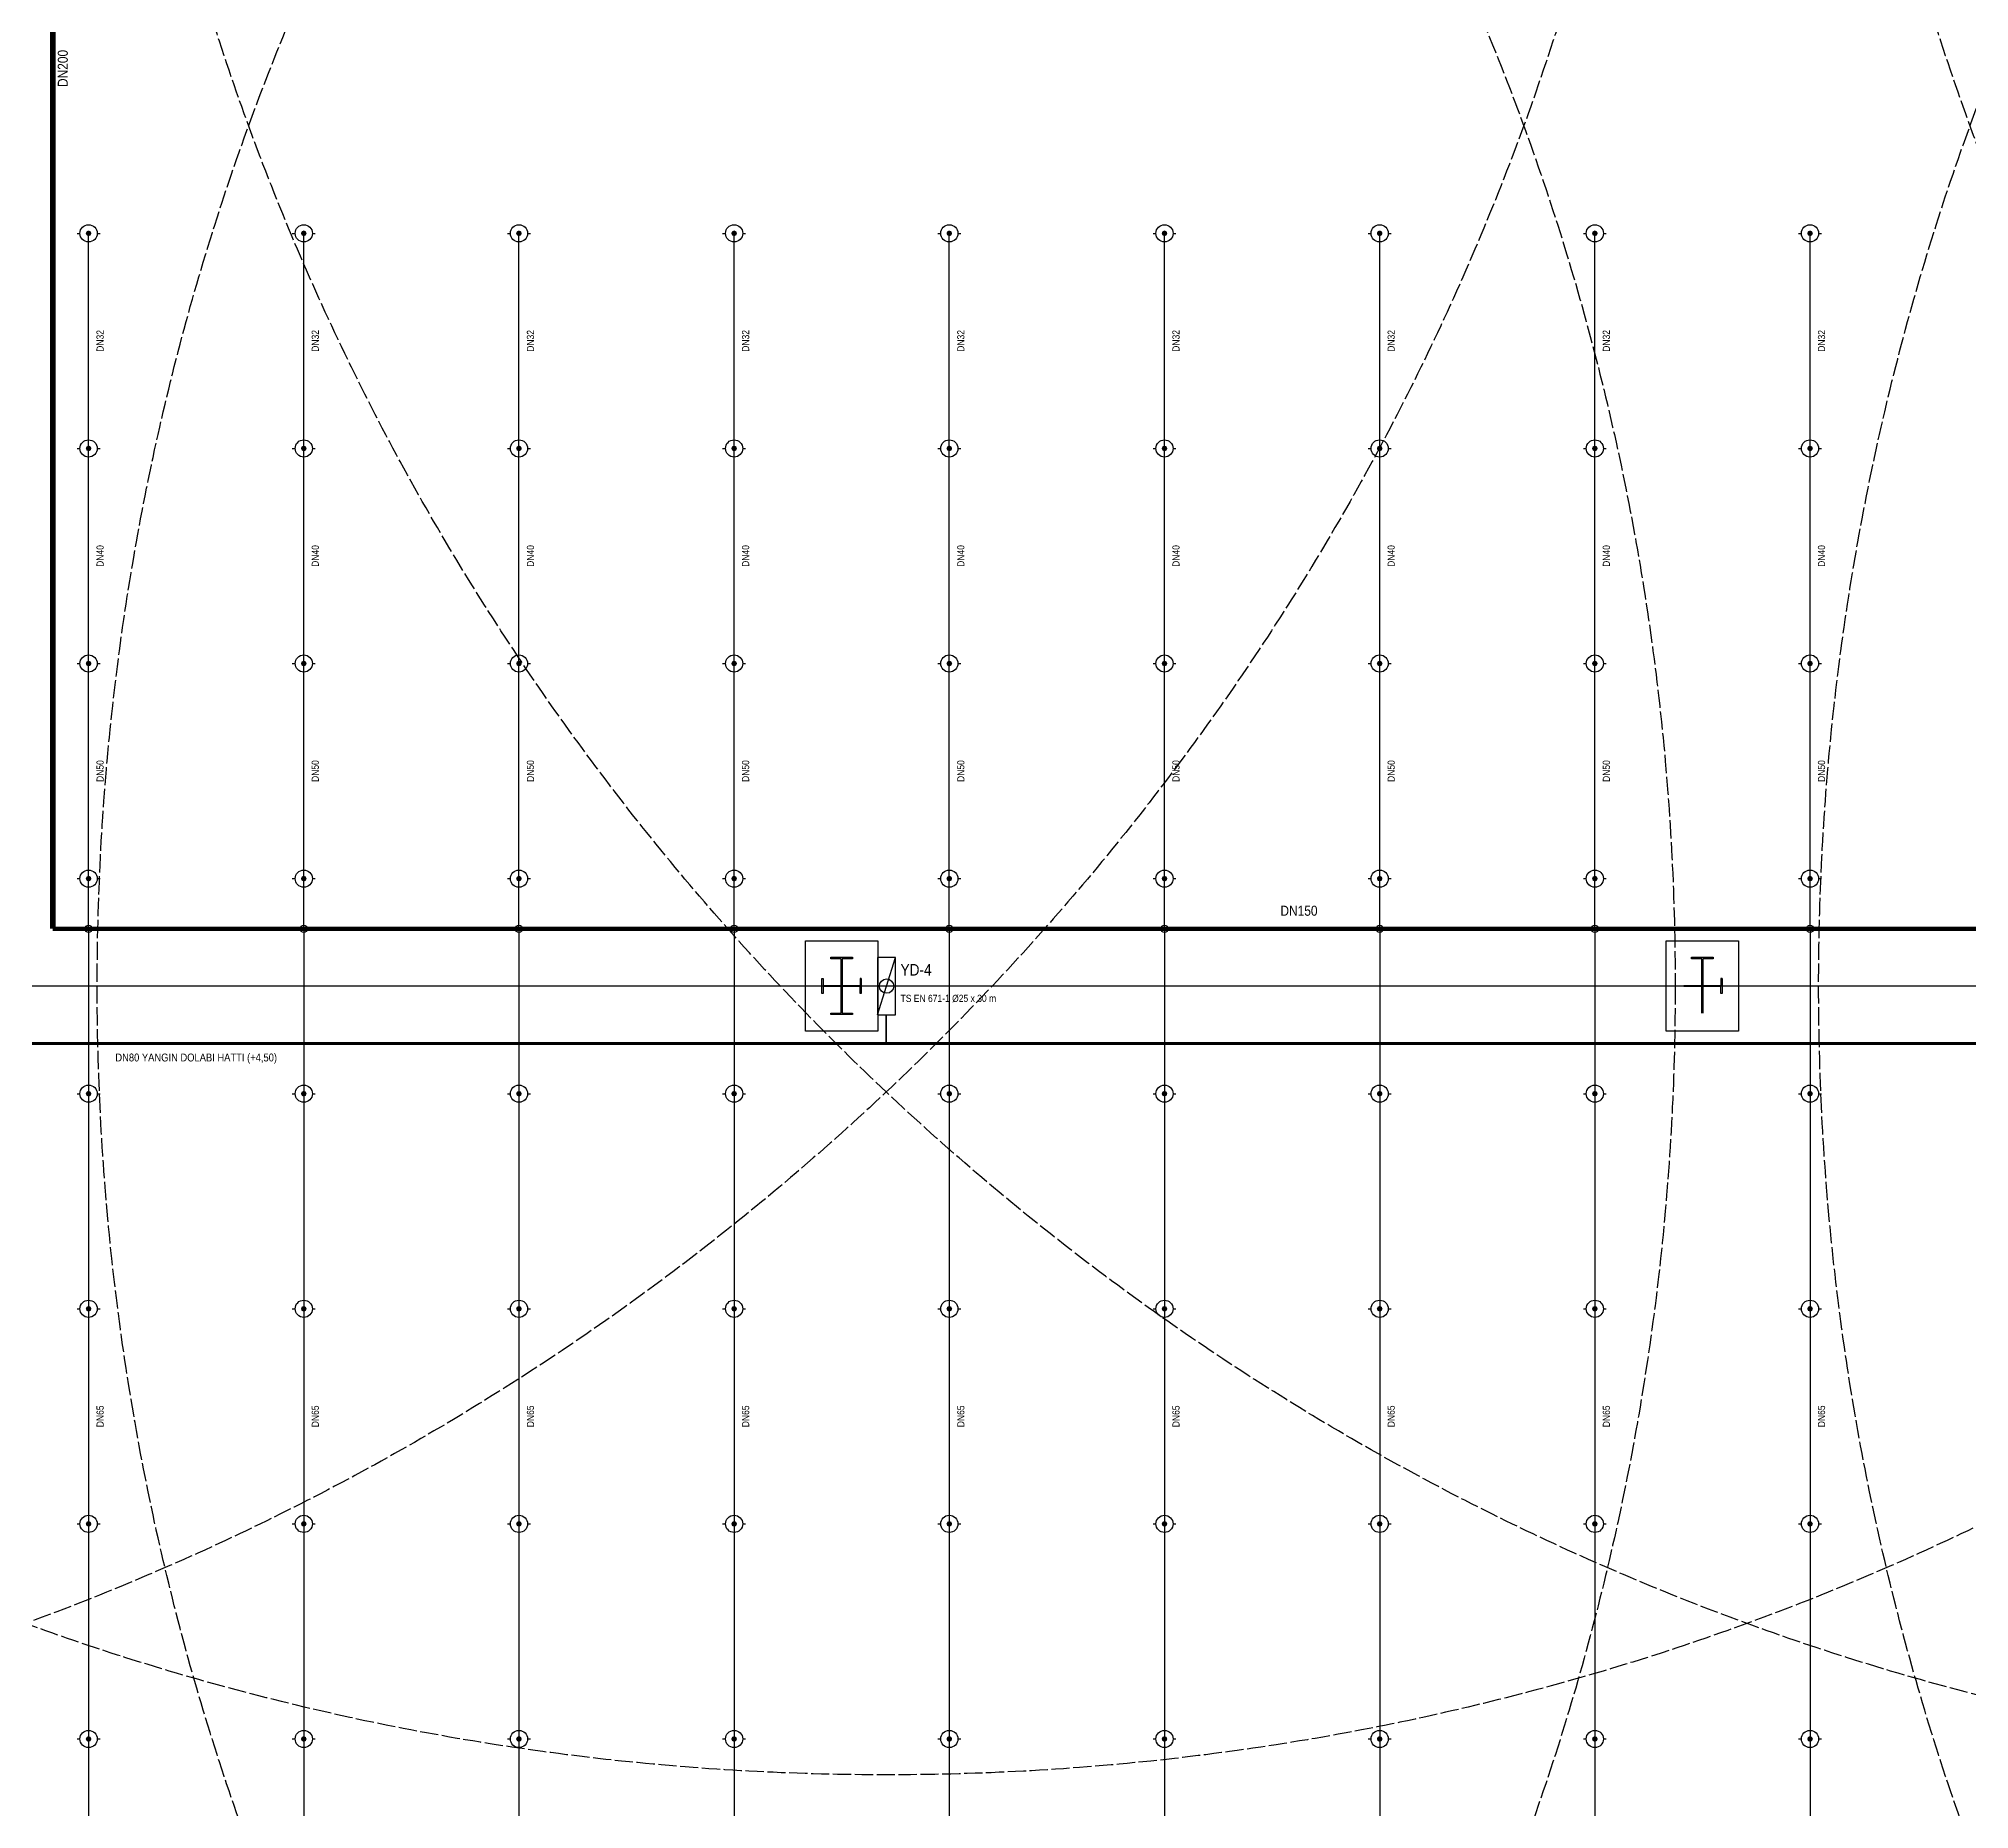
# Model space of a CAD drawing. Header units: centimetres. Extents: x 183171 to 202211, y -17274 to 19108.
# Drawn here: x 192689 to 195381, y 9508 to 11978 of the extents above; entities that cross this region are included whole.
import ezdxf
from ezdxf.enums import TextEntityAlignment as Align

# ---------------------------------------------------------------- set-up
doc = ezdxf.new("R2010")
doc.units = ezdxf.units.CM
doc.header["$LTSCALE"] = 20
doc.linetypes.add('DASHED', pattern=[1.524, 1.27, -0.254])
for name, color, linetype in [('ROTAS-MIMARI', 8, 'CONTINUOUS'), ('ROTAS-MIMARI-AKS', 8, 'CONTINUOUS'), ('ROTAS-MIMARI-KOLON', 8, 'CONTINUOUS'), ('ROTAS-YANGIN-BASLIK', 1, 'CONTINUOUS'), ('ROTAS-YANGIN-CAP', 2, 'CONTINUOUS'), ('ROTAS-YANGIN-DOLAP', 30, 'CONTINUOUS'), ('ROTAS-YANGIN-DOLAP-BORU', 30, 'CONTINUOUS'), ('ROTAS-YANGIN-DOLAP-ETKI', 9, 'DASHED'), ('ROTAS-YANGIN-SPR-ANA', 1, 'CONTINUOUS'), ('ROTAS-YANGIN-SPR-BORU', 1, 'CONTINUOUS')]:
    doc.layers.add(name, color=color, linetype=linetype)
doc.styles.add('ROTAS', font='arial.ttf')

# ---------------------------------------------------------------- blocks, each defined once
blk = doc.blocks.new('ROTAS-SMB-SPR-DIK')
h = blk.add_hatch(color=256)
h.dxf.hatch_style = 1
h.paths.add_polyline_path([(4, 0), (2.8, 2.8), (0, 4), (-2.8, 2.8), (-4, 0), (-2.8, -2.8), (0, -4), (2.8, -2.8)])
for p, q in [((-16, 0), (-12, 0)), ((12, 0), (16, 0))]:
    blk.add_line(p, q)
blk.add_circle((0, 0), 12)
blk = doc.blocks.new('ROTAS-SMB-DOLAP-PLAN')
blk.add_line((0, -40), (25, 40))
blk.add_lwpolyline([(0, -40), (25, -40), (25, 40), (0, 40)], close=True)
blk.add_circle((12.5, 0), 10)

msp = doc.modelspace()

# ---------------------------------------------------------------- linework, layer by layer
at = {"layer": 'ROTAS-MIMARI'}
for points in [[(193758.3, 10719.3), (193859.3, 10719.3), (193859.3, 10593.3), (193758.3, 10593.3), (193758.3, 10719.3)], [(194958.3, 10719.3), (195059.3, 10719.3), (195059.3, 10593.3), (194958.3, 10593.3), (194958.3, 10719.3)]]:
    msp.add_lwpolyline(points, dxfattribs=at)
at = {"layer": 'ROTAS-MIMARI-AKS'}
msp.add_lwpolyline([(184958.8, 10656.3), (200258.8, 10656.3)], dxfattribs=at)
at = {"layer": 'ROTAS-MIMARI-KOLON'}
for points in [[(193793.8, 10696.3), (193793.8, 10696.3)], [(193793.8, 10696.3), (193793.8, 10696.3)], [(193793.8, 10694.3), (193793.8, 10696.3)], [(193793.8, 10696.3), (193823.8, 10696.3)], [(193808, 10694.3), (193793.8, 10694.3)], [(193808, 10618.3), (193808, 10694.3)], [(193823.8, 10694.3), (193809.5, 10694.3)], [(193809.5, 10694.3), (193809.5, 10618.3)], [(193823.8, 10696.3), (193823.8, 10694.3)], [(194993.8, 10696.3), (194993.8, 10696.3)], [(194993.8, 10696.3), (194993.8, 10696.3)], [(194993.8, 10694.3), (194993.8, 10696.3)], [(194993.8, 10696.3), (195023.8, 10696.3)], [(195008, 10694.3), (194993.8, 10694.3)], [(195008, 10618.3), (195008, 10694.3)], [(195023.8, 10694.3), (195009.5, 10694.3)], [(195009.5, 10694.3), (195009.5, 10618.3)], [(195023.8, 10696.3), (195023.8, 10694.3)], [(193781.3, 10645.8), (193781.3, 10666.8)], [(193781.3, 10666.8), (193783, 10666.8)], [(193783, 10666.8), (193783, 10656.8)], [(193836.3, 10666.8), (193834.6, 10666.8)], [(193834.6, 10666.8), (193834.6, 10656.8)], [(193836.3, 10666.8), (193836.3, 10645.8)], [(195036.3, 10666.8), (195034.6, 10666.8)], [(195034.6, 10666.8), (195034.6, 10656.8)], [(195036.3, 10666.8), (195036.3, 10645.8)], [(193783, 10645.8), (193781.3, 10645.8)], [(193783, 10656.8), (193834.6, 10656.8)], [(193834.6, 10655.7), (193783, 10655.7)], [(193783, 10655.7), (193783, 10645.8)], [(193834.6, 10645.8), (193834.6, 10655.7)], [(193836.3, 10645.8), (193834.6, 10645.8)], [(194983, 10656.8), (195034.6, 10656.8)], [(195034.6, 10655.7), (194983, 10655.7)], [(195034.6, 10645.8), (195034.6, 10655.7)], [(195036.3, 10645.8), (195034.6, 10645.8)], [(193793.8, 10616.3), (193793.8, 10618.3)], [(193793.8, 10618.3), (193808, 10618.3)], [(193823.8, 10616.3), (193793.8, 10616.3)], [(193809.5, 10618.3), (193823.8, 10618.3)], [(193823.8, 10618.3), (193823.8, 10616.3)]]:
    msp.add_lwpolyline(points, dxfattribs=at)
at = {"layer": 'ROTAS-YANGIN-DOLAP-BORU'}
for points, const_width in [([(193871, 10576), (193871, 10616)], 2), ([(184609, 10576), (198639, 10576)], 4)]:
    msp.add_lwpolyline(points, dxfattribs=dict(at, const_width=const_width))
at = {"layer": 'ROTAS-YANGIN-DOLAP-ETKI'}
for centre in [(191471, 13056), (193871, 13056), (196271, 13056), (198671, 13056), (191471, 10656), (193871, 10656), (196271, 10656), (198671, 10656)]:
    msp.add_circle(centre, 3500, dxfattribs=at)
at = {"layer": 'ROTAS-YANGIN-SPR-ANA'}
for points, const_width in [([(192709, 15396), (192709, 10736)], 8), ([(192709, 10736), (199659, 10736)], 6)]:
    msp.add_lwpolyline(points, dxfattribs=dict(at, const_width=const_width))
for centre in [(192759, 10736), (193059, 10736), (193359, 10736), (193659, 10736), (193959, 10736), (194259, 10736), (194559, 10736), (194859, 10736), (195159, 10736)]:
    msp.add_circle(centre, 5, dxfattribs=at)
at = {"layer": 'ROTAS-YANGIN-SPR-BORU'}
for p, q in [((192759, 11406), (192759, 11706)), ((193059, 11406), (193059, 11706)), ((193359, 11406), (193359, 11706)), ((193659, 11406), (193659, 11706)), ((193959, 11406), (193959, 11706)), ((194259, 11406), (194259, 11706)), ((194559, 11406), (194559, 11706)), ((194859, 11406), (194859, 11706)), ((195159, 11406), (195159, 11706)), ((192759, 11106), (192759, 11406)), ((193059, 11106), (193059, 11406)), ((193359, 11106), (193359, 11406)), ((193659, 11106), (193659, 11406)), ((193959, 11106), (193959, 11406)), ((194259, 11106), (194259, 11406)), ((194559, 11106), (194559, 11406)), ((194859, 11106), (194859, 11406)), ((195159, 11106), (195159, 11406)), ((192759, 10806), (192759, 11106)), ((193059, 10806), (193059, 11106)), ((193359, 10806), (193359, 11106)), ((193659, 10806), (193659, 11106)), ((193959, 10806), (193959, 11106)), ((194259, 10806), (194259, 11106)), ((194559, 10806), (194559, 11106)), ((194859, 10806), (194859, 11106)), ((195159, 10806), (195159, 11106)), ((192759, 10736), (192759, 10806)), ((193059, 10736), (193059, 10806)), ((193359, 10736), (193359, 10806)), ((193659, 10736), (193659, 10806)), ((193959, 10736), (193959, 10806)), ((194259, 10736), (194259, 10806)), ((194559, 10736), (194559, 10806)), ((194859, 10736), (194859, 10806)), ((195159, 10736), (195159, 10806)), ((192759, 10736), (192759, 10506)), ((193059, 10736), (193059, 10506)), ((193359, 10736), (193359, 10506)), ((193659, 10736), (193659, 10506)), ((193959, 10736), (193959, 10506)), ((194259, 10736), (194259, 10506)), ((194559, 10736), (194559, 10506)), ((194859, 10736), (194859, 10506)), ((195159, 10736), (195159, 10506)), ((192759, 10506), (192759, 10206)), ((193059, 10506), (193059, 10206)), ((193359, 10506), (193359, 10206)), ((193659, 10506), (193659, 10206)), ((193959, 10506), (193959, 10206)), ((194259, 10506), (194259, 10206)), ((194559, 10506), (194559, 10206)), ((194859, 10506), (194859, 10206)), ((195159, 10506), (195159, 10206)), ((192759, 10206), (192759, 9906)), ((193059, 10206), (193059, 9906)), ((193359, 10206), (193359, 9906)), ((193659, 10206), (193659, 9906)), ((193959, 10206), (193959, 9906)), ((194259, 10206), (194259, 9906)), ((194559, 10206), (194559, 9906)), ((194859, 10206), (194859, 9906)), ((195159, 10206), (195159, 9906)), ((192759, 9906), (192759, 9606)), ((193059, 9906), (193059, 9606)), ((193359, 9906), (193359, 9606)), ((193659, 9906), (193659, 9606)), ((193959, 9906), (193959, 9606)), ((194259, 9906), (194259, 9606)), ((194559, 9906), (194559, 9606)), ((194859, 9906), (194859, 9606)), ((195159, 9906), (195159, 9606)), ((192759, 9606), (192759, 9306)), ((193059, 9606), (193059, 9306)), ((193359, 9606), (193359, 9306)), ((193659, 9606), (193659, 9306)), ((193959, 9606), (193959, 9306)), ((194259, 9606), (194259, 9306)), ((194559, 9606), (194559, 9306)), ((194859, 9606), (194859, 9306)), ((195159, 9606), (195159, 9306))]:
    msp.add_line(p, q, dxfattribs=at)

# ---------------------------------------------------------------- block references
at = {"layer": 'ROTAS-YANGIN-BASLIK'}
for p in [(192759, 11706), (193059, 11706), (193359, 11706), (193659, 11706), (193959, 11706), (194259, 11706), (194559, 11706), (194859, 11706), (195159, 11706), (192759, 11406), (193059, 11406), (193359, 11406), (193659, 11406), (193959, 11406), (194259, 11406), (194559, 11406), (194859, 11406), (195159, 11406), (192759, 11106), (193059, 11106), (193359, 11106), (193659, 11106), (193959, 11106), (194259, 11106), (194559, 11106), (194859, 11106), (195159, 11106), (192759, 10806), (193059, 10806), (193359, 10806), (193659, 10806), (193959, 10806), (194259, 10806), (194559, 10806), (194859, 10806), (195159, 10806), (192759, 10506), (193059, 10506), (193359, 10506), (193659, 10506), (193959, 10506), (194259, 10506), (194559, 10506), (194859, 10506), (195159, 10506), (192759, 10206), (193059, 10206), (193359, 10206), (193659, 10206), (193959, 10206), (194259, 10206), (194559, 10206), (194859, 10206), (195159, 10206), (192759, 9906), (193059, 9906), (193359, 9906), (193659, 9906), (193959, 9906), (194259, 9906), (194559, 9906), (194859, 9906), (195159, 9906), (192759, 9606), (193059, 9606), (193359, 9606), (193659, 9606), (193959, 9606), (194259, 9606), (194559, 9606), (194859, 9606), (195159, 9606)]:
    msp.add_blockref('ROTAS-SMB-SPR-DIK', p, dxfattribs=at)
at = {"layer": 'ROTAS-YANGIN-DOLAP'}
msp.add_blockref('ROTAS-SMB-DOLAP-PLAN', (193859, 10656), dxfattribs=at)

# ---------------------------------------------------------------- texts
at = {"layer": 'ROTAS-YANGIN-CAP', "style": 'ROTAS', "width": 0.85}
for s, height, p in [('DN200', 14, (192723, 11936)), ('DN32', 10, (192775, 11556)), ('DN32', 10, (193075, 11556)), ('DN32', 10, (193375, 11556)), ('DN32', 10, (193675, 11556)), ('DN32', 10, (193975, 11556)), ('DN32', 10, (194275, 11556)), ('DN32', 10, (194575, 11556)), ('DN32', 10, (194875, 11556)), ('DN32', 10, (195175, 11556)), ('DN40', 10, (192775, 11256)), ('DN40', 10, (193075, 11256)), ('DN40', 10, (193375, 11256)), ('DN40', 10, (193675, 11256)), ('DN40', 10, (193975, 11256)), ('DN40', 10, (194275, 11256)), ('DN40', 10, (194575, 11256)), ('DN40', 10, (194875, 11256)), ('DN40', 10, (195175, 11256)), ('DN50', 10, (192775, 10956)), ('DN50', 10, (193075, 10956)), ('DN50', 10, (193375, 10956)), ('DN50', 10, (193675, 10956)), ('DN50', 10, (193975, 10956)), ('DN50', 10, (194275, 10956)), ('DN50', 10, (194575, 10956)), ('DN50', 10, (194875, 10956)), ('DN50', 10, (195175, 10956)), ('DN65', 10, (192775, 10056)), ('DN65', 10, (193075, 10056)), ('DN65', 10, (193375, 10056)), ('DN65', 10, (193675, 10056)), ('DN65', 10, (193975, 10056)), ('DN65', 10, (194275, 10056)), ('DN65', 10, (194575, 10056)), ('DN65', 10, (194875, 10056)), ('DN65', 10, (195175, 10056))]:
    msp.add_text(s, height=height, rotation=90, dxfattribs=at).set_placement(p, align=Align.MIDDLE_CENTER)
msp.add_text('DN150', height=14, dxfattribs=at).set_placement((194446.5, 10750), align=Align.BOTTOM_CENTER)
msp.add_text('DN80 YANGIN DOLABI HATTI (+4,50)', height=11, dxfattribs=at).set_placement((192909, 10562), align=Align.TOP_CENTER)
at = {"layer": 'ROTAS-YANGIN-DOLAP', "style": 'ROTAS', "width": 0.85}
msp.add_text('YD-4', height=16, dxfattribs=at).set_placement((193891, 10666), align=Align.BOTTOM_LEFT)
msp.add_text('TS EN 671-1 Ø25 x 30 m', height=10, dxfattribs=at).set_placement((193891, 10644), align=Align.TOP_LEFT)

doc.saveas('drawing.dxf')
